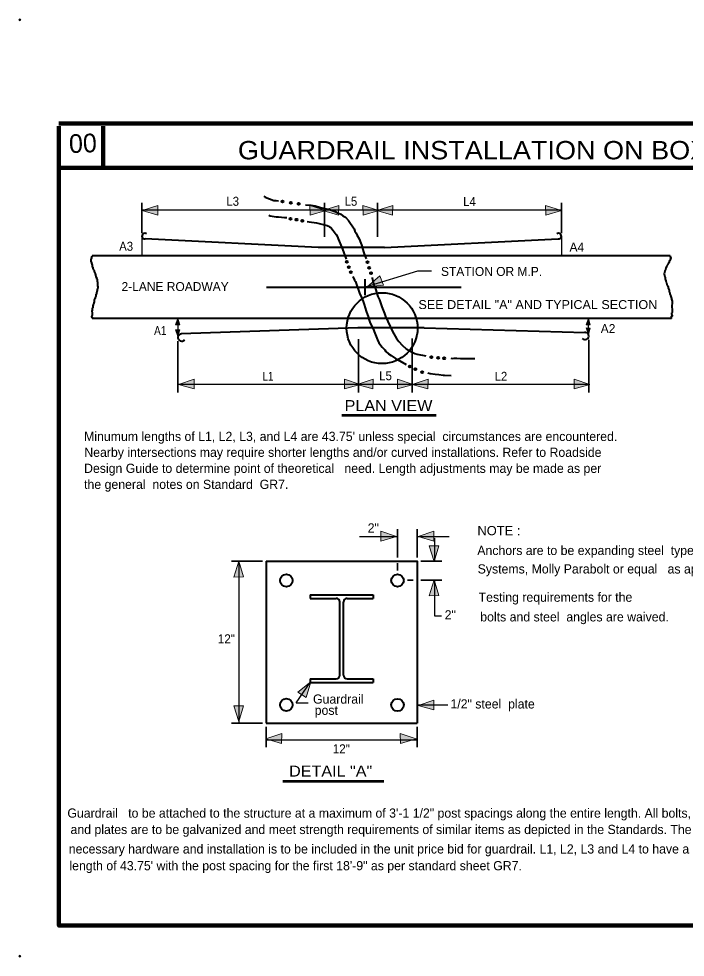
# Model space of a CAD drawing. Extents: x -8731 to -6023, y -68363 to -56618.
# Drawn here: x -7617 to -6769, y -68363 to -67168 of the extents above; entities that cross this region are included whole.
import ezdxf
from ezdxf.enums import TextEntityAlignment as Align

# ---------------------------------------------------------------- set-up
doc = ezdxf.new("R2010")
doc.units = 0
doc.header["$LTSCALE"] = 5
doc.header["$PDMODE"] = 32
doc.header["$PDSIZE"] = 2.5
doc.layers.add('1', color=7, linetype='Continuous', lineweight=13)
doc.layers.add('3', color=7, linetype='Continuous', lineweight=40)

msp = doc.modelspace()

# ---------------------------------------------------------------- hatches: boundary and pattern name
at = {"layer": '1'}
for points in [[(-7460.08, -67412.2), (-7439.98, -67405.56), (-7440.16, -67418.06)], [(-7226.42, -67412.2), (-7246.52, -67405.56), (-7246.34, -67418.06)], [(-7230.08, -67412.2), (-7209.98, -67405.56), (-7210.16, -67418.06)], [(-7158.92, -67412.2), (-7179.02, -67405.56), (-7178.84, -67418.06)], [(-7161.34, -67412.2), (-7141.24, -67405.56), (-7141.42, -67418.06)], [(-6926.42, -67412.2), (-6946.52, -67405.56), (-6946.34, -67418.06)], [(-7173.7, -67509.28), (-7157.74, -67495.4), (-7153.06, -67507)], [(-7414.7, -67548.98), (-7417.5, -67557.5), (-7412.2, -67557.42)], [(-6892.18, -67548.98), (-6895, -67557.5), (-6889.7, -67557.42)], [(-7414.7, -67572.62), (-7417.5, -67564.1), (-7412.2, -67564.18)], [(-6892.18, -67570.12), (-6895, -67561.6), (-6889.7, -67561.68)], [(-7413.82, -67633.44), (-7393.74, -67626.8), (-7393.9, -67639.32)], [(-7182.68, -67633.44), (-7202.76, -67626.8), (-7202.6, -67639.32)], [(-7186.34, -67633.44), (-7166.24, -67626.8), (-7166.42, -67639.32)], [(-7115.18, -67633.44), (-7135.26, -67626.8), (-7135.1, -67639.32)], [(-7116.34, -67633.44), (-7096.24, -67626.8), (-7096.42, -67639.32)], [(-6890.18, -67633.44), (-6910.26, -67626.8), (-6910.1, -67639.32)], [(-7136.42, -67827.2), (-7156.52, -67820.56), (-7156.34, -67833.06)], [(-7108.82, -67827.2), (-7088.74, -67820.56), (-7088.9, -67833.06)], [(-7088.24, -67859.12), (-7094.86, -67839.04), (-7082.38, -67839.2)], [(-7336.98, -67858.72), (-7343.62, -67878.82), (-7331.12, -67878.64)], [(-7088.24, -67882.48), (-7094.86, -67902.56), (-7082.38, -67902.4)], [(-7245.38, -68012.34), (-7261.96, -68025.48), (-7251.42, -68032.2)], [(-7108.82, -68042.2), (-7088.74, -68035.56), (-7088.9, -68048.06)], [(-7336.98, -68062.88), (-7343.62, -68042.8), (-7331.12, -68042.96)], [(-7302.58, -68084.7), (-7282.5, -68078.06), (-7282.66, -68090.56)], [(-7111.42, -68084.7), (-7131.52, -68078.06), (-7131.34, -68090.56)]]:
    msp.add_hatch(color=256, dxfattribs=at).paths.add_polyline_path(points)

# ---------------------------------------------------------------- linework, layer by layer
at = {"layer": '1', "lineweight": 100}
for p, q in [((-6073.78, -67301.3), (-7566.02, -67301.3)), ((-7509.76, -67304.8), (-7509.76, -67357.56)), ((-6073.78, -67357.56), (-7566.02, -67357.56))]:
    msp.add_line(p, q, dxfattribs=at)
msp.add_lwpolyline([(-7566.02, -67304.8), (-7566.02, -68322.74), (-6075.26, -68322.74)], dxfattribs=at)
at = {"layer": '1'}
for points in [[(-7460.08, -67412.2), (-7439.98, -67405.56), (-7440.16, -67418.06)], [(-7226.42, -67412.2), (-7246.52, -67405.56), (-7246.34, -67418.06)], [(-7230.08, -67412.2), (-7209.98, -67405.56), (-7210.16, -67418.06)], [(-7158.92, -67412.2), (-7179.02, -67405.56), (-7178.84, -67418.06)], [(-7161.34, -67412.2), (-7141.24, -67405.56), (-7141.42, -67418.06)], [(-6926.42, -67412.2), (-6946.52, -67405.56), (-6946.34, -67418.06)], [(-7173.7, -67509.28), (-7157.74, -67495.4), (-7153.06, -67507)], [(-7414.7, -67548.98), (-7417.5, -67557.5), (-7412.2, -67557.42)], [(-6892.18, -67548.98), (-6895, -67557.5), (-6889.7, -67557.42)], [(-7414.7, -67572.62), (-7417.5, -67564.1), (-7412.2, -67564.18)], [(-6892.18, -67570.12), (-6895, -67561.6), (-6889.7, -67561.68)], [(-7413.82, -67633.44), (-7393.74, -67626.8), (-7393.9, -67639.32)], [(-7182.68, -67633.44), (-7202.76, -67626.8), (-7202.6, -67639.32)], [(-7186.34, -67633.44), (-7166.24, -67626.8), (-7166.42, -67639.32)], [(-7115.18, -67633.44), (-7135.26, -67626.8), (-7135.1, -67639.32)], [(-7116.34, -67633.44), (-7096.24, -67626.8), (-7096.42, -67639.32)], [(-6890.18, -67633.44), (-6910.26, -67626.8), (-6910.1, -67639.32)], [(-7136.42, -67827.2), (-7156.52, -67820.56), (-7156.34, -67833.06)], [(-7108.82, -67827.2), (-7088.74, -67820.56), (-7088.9, -67833.06)], [(-7088.24, -67859.12), (-7094.86, -67839.04), (-7082.38, -67839.2)], [(-7336.98, -67858.72), (-7343.62, -67878.82), (-7331.12, -67878.64)], [(-7088.24, -67882.48), (-7094.86, -67902.56), (-7082.38, -67902.4)], [(-7245.38, -68012.34), (-7261.96, -68025.48), (-7251.42, -68032.2)], [(-7108.82, -68042.2), (-7088.74, -68035.56), (-7088.9, -68048.06)], [(-7336.98, -68062.88), (-7343.62, -68042.8), (-7331.12, -68042.96)], [(-7302.58, -68084.7), (-7282.5, -68078.06), (-7282.66, -68090.56)], [(-7111.42, -68084.7), (-7131.52, -68078.06), (-7131.34, -68090.56)]]:
    msp.add_lwpolyline(points, close=True, dxfattribs=at)
for p in [(-7615.94, -67169.1), (-7615.94, -68361.7)]:
    msp.add_point(p, dxfattribs=at)
at = {"layer": '3', "lineweight": 35}
for p, q in [((-7460.56, -67402.38), (-7460.56, -67441.08)), ((-7228.22, -67402.38), (-7228.22, -67445.72)), ((-7160.42, -67402.38), (-7160.42, -67445.72)), ((-6926.26, -67402.38), (-6926.26, -67441.08)), ((-7414.66, -67578.48), (-7414.66, -67643.72)), ((-7184.72, -67575.92), (-7184.72, -67643.72)), ((-7116.46, -67575.04), (-7116.46, -67643.72)), ((-6891.62, -67576.52), (-6891.62, -67643.72)), ((-7135.22, -67853.88), (-7135.22, -67817.72)), ((-7110.02, -67853.88), (-7110.02, -67817.72)), ((-7346.56, -67858.52), (-7307.12, -67858.52)), ((-7135.22, -67870.52), (-7135.22, -67861.24)), ((-7105.36, -67858.52), (-7078.82, -67858.52)), ((-7122.46, -67882.98), (-7114.96, -67882.98)), ((-7105.36, -67882.98), (-7078.82, -67882.98)), ((-7346.56, -68064.92), (-7307.12, -68064.92)), ((-7302.46, -68095.24), (-7302.46, -68069.58)), ((-7110.02, -68095.24), (-7110.02, -68069.58))]:
    msp.add_line(p, q, dxfattribs=at)
at = {"layer": '3', "lineweight": 25}
for p, q in [((-7228.22, -67411.68), (-7460.56, -67411.68)), ((-7460.56, -67445.12), (-7460.56, -67469.58)), ((-6926.26, -67445.12), (-6926.26, -67469.58)), ((-7109.56, -67489.08), (-7176.46, -67509.78)), ((-7092.02, -67489.08), (-7109.56, -67489.08)), ((-7414.66, -67549.38), (-7414.66, -67573.84)), ((-6892.24, -67553.3), (-6892.24, -67567.04)), ((-7184.72, -67633.48), (-7414.66, -67633.48)), ((-7116.46, -67633.8), (-7184.72, -67633.8)), ((-6891.62, -67633.48), (-7116.46, -67633.48)), ((-7183.52, -67827.04), (-7135.22, -67827.04)), ((-7110.02, -67827.04), (-7069.36, -67827.04)), ((-7088.12, -67829.44), (-7088.12, -67858.52)), ((-7337.26, -67858.52), (-7337.26, -68064.92)), ((-7088.12, -67882.98), (-7088.12, -67928.12)), ((-7088.12, -67928.12), (-7079.26, -67928.12)), ((-7263.92, -68038.98), (-7246.06, -68013.04)), ((-7263.92, -68038.98), (-7248.62, -68038.98)), ((-7110.02, -68041.52), (-7070.86, -68041.52)), ((-7302.46, -68085.92), (-7110.02, -68085.92))]:
    msp.add_line(p, q, dxfattribs=at)
at = {"layer": '3'}
for p, q in [((-7151.72, -67459.24), (-6930.62, -67448.28)), ((-6787.96, -67469.58), (-7523.86, -67469.58)), ((-7301.86, -67509.48), (-7054.06, -67509.48)), ((-7176.46, -67509.48), (-7176.46, -67499.28)), ((-7176.46, -67519.68), (-7176.46, -67509.48)), ((-6786.16, -67549.38), (-7523.86, -67549.38)), ((-7185.62, -67561.38), (-7410.62, -67569.18)), ((-7101.32, -67561.38), (-7185.62, -67561.38)), ((-7101.32, -67561.38), (-6896.12, -67567.24)), ((-7302.46, -67858.52), (-7302.46, -68064.92)), ((-7246.06, -67901.28), (-7246.06, -67905.92)), ((-7246.06, -67901.28), (-7166.26, -67901.28)), ((-7166.26, -67901.28), (-7166.26, -67905.92)), ((-7246.06, -67905.92), (-7213.22, -67905.92)), ((-7208.56, -68003.72), (-7208.56, -67910.58)), ((-7203.76, -68003.72), (-7203.76, -67910.58)), ((-7199.12, -67905.92), (-7166.26, -67905.92)), ((-7246.06, -68008.38), (-7246.06, -68013.04)), ((-7246.06, -68008.38), (-7213.22, -68008.38)), ((-7246.06, -68013.04), (-7166.26, -68013.04)), ((-7199.12, -68008.38), (-7166.26, -68008.38)), ((-7166.26, -68008.38), (-7166.26, -68013.04)), ((-7302.46, -68064.92), (-7110.02, -68064.92))]:
    msp.add_line(p, q, dxfattribs=at)
at = {"layer": '3', "lineweight": 53}
for p, q in [((-7206.16, -67672.68), (-7085.86, -67672.68)), ((-7281.16, -68138.72), (-7152.62, -68138.72))]:
    msp.add_line(p, q, dxfattribs=at)
at = {"layer": '3'}
for points in [[(-7305.32, -67393.84), (-7303.36, -67395.04), (-7292.56, -67399.08), (-7289.42, -67399.24), (-7286.42, -67399.84)], [(-7252.36, -67404.64), (-7245.16, -67405.38), (-7240.06, -67406.28), (-7233.16, -67408.38), (-7220.42, -67411.24), (-7214.42, -67413.18), (-7212.16, -67414.38), (-7207.06, -67416.78), (-7204.82, -67418.72), (-7201.36, -67420.68), (-7197.32, -67424.58), (-7190.26, -67435.24), (-7189.36, -67438.24), (-7187.86, -67441.08), (-7186.82, -67443.18), (-7183.82, -67447.98), (-7179.62, -67459.24)], [(-7299.02, -67417.98), (-7297.36, -67418.72), (-7289.42, -67420.24), (-7286.72, -67420.08), (-7279.06, -67420.98), (-7276.06, -67421.12)], [(-7250.26, -67425.92), (-7247.42, -67426.38), (-7238.26, -67427.88), (-7224.76, -67431.18), (-7223.12, -67431.78), (-7221.62, -67432.84), (-7220.12, -67433.72), (-7216.82, -67437.64), (-7213.22, -67442.58), (-7211.56, -67445.72), (-7210.82, -67448.12), (-7206.02, -67459.24)], [(-7151.72, -67459.24), (-7236.02, -67459.24), (-7456.36, -67448.28)], [(-7206.02, -67459.24), (-7205.26, -67461.18), (-7200.46, -67473.92)], [(-7179.92, -67459.24), (-7177.66, -67467.04), (-7174.96, -67473.64)], [(-7191.76, -67495.98), (-7189.82, -67500.64), (-7188.76, -67502.58), (-7183.52, -67517.12), (-7180.06, -67524.48), (-7178.42, -67529.28), (-7177.36, -67531.52), (-7174.96, -67540.24), (-7171.96, -67548.48), (-7171.52, -67550.44), (-7170.16, -67554.32), (-7165.36, -67564.68), (-7164.76, -67566.18)], [(-7167.32, -67497.32), (-7167.16, -67497.64), (-7165.06, -67506.92), (-7163.86, -67509.64), (-7163.12, -67511.72), (-7160.12, -67521.48), (-7158.16, -67525.84), (-7155.16, -67534.84), (-7151.72, -67543.24), (-7150.36, -67546.98), (-7141.52, -67566.18)], [(-7164.76, -67566.18), (-7160.56, -67576.84), (-7158.76, -67580.44), (-7154.72, -67585.98), (-7151.42, -67589.44), (-7149.92, -67591.52), (-7146.46, -67594.52), (-7143.02, -67596.64), (-7137.62, -67600.68), (-7135.96, -67601.44), (-7132.06, -67603.38), (-7124.26, -67608.04)], [(-7141.66, -67566.18), (-7136.26, -67574.88), (-7133.26, -67578.92), (-7129.36, -67583.44), (-7123.96, -67588.08), (-7116.62, -67592.58), (-7112.86, -67594.24), (-7109.86, -67594.84), (-7098.92, -67597.24)], [(-7067.12, -67600.24), (-7065.16, -67600.38), (-7063.06, -67600.08), (-7059.46, -67600.08), (-7054.96, -67600.68), (-7048.52, -67600.52), (-7036.82, -67600.38)], [(-7096.36, -67618.68), (-7093.52, -67619.44), (-7087.36, -67620.48), (-7082.56, -67620.78), (-7077.16, -67621.52), (-7075.22, -67621.84), (-7066.96, -67621.98)], [(-7302.46, -67858.52), (-7110.02, -67858.52), (-7110.02, -68064.92)]]:
    msp.add_lwpolyline(points, dxfattribs=at)
at = {"layer": '3', "lineweight": 25}
msp.add_lwpolyline([(-6926.26, -67411.68), (-7160.42, -67411.68), (-7228.22, -67411.68)], dxfattribs=at)
at = {"layer": '3'}
for centre, radius in [((-7154.715, -67561.827), 45.15), ((-7276.515, -67883.128), 7.951), ((-7135.065, -67883.128), 7.951), ((-7276.665, -68041.527), 7.951), ((-7135.065, -68041.678), 7.951)]:
    msp.add_circle(centre, radius, dxfattribs=at)
for centre, radius, start, end in [((-7456.815, -67444.678), 3.628, 52.12502, 277.12503), ((-6930.165, -67444.678), 3.628, 262.87497, 127.87498), ((-7409.977, -67573.846), 4.688, 91.98546, 325.62507), ((-6896.303, -67571.844), 4.688, 219.25185, 98.10009), ((-7213.253, -67910.615), 4.688, 0, 90), ((-7199.078, -67910.615), 4.688, 90, 180), ((-7213.253, -68003.69), 4.688, 270, 0), ((-7199.078, -68003.69), 4.688, 180, 270)]:
    msp.add_arc(centre, radius, start, end, dxfattribs=at)
for points in [[(-7523.86, -67469.58), (-7524.16, -67470.92), (-7524.62, -67470.92), (-7524.92, -67473.48), (-7525.36, -67473.78), (-7525.36, -67474.08), (-7525.36, -67476.92), (-7524.92, -67477.38), (-7524.62, -67479.48), (-7524.16, -67479.92), (-7524.16, -67480.24), (-7523.56, -67482.78), (-7523.56, -67483.84), (-7523.12, -67484.12), (-7522.82, -67486.24), (-7522.06, -67487.44), (-7521.02, -67489.52), (-7520.72, -67491.04), (-7520.26, -67491.32), (-7519.96, -67492.08), (-7519.96, -67493.12), (-7519.52, -67493.44), (-7519.52, -67494.18), (-7519.22, -67495.24), (-7518.92, -67495.24), (-7518.92, -67495.98), (-7518.92, -67496.72), (-7518.46, -67497.04), (-7518.16, -67498.84), (-7517.72, -67499.12), (-7517.42, -67502.12), (-7517.12, -67502.72), (-7517.12, -67504.52), (-7517.12, -67506.32), (-7517.12, -67512.04), (-7517.42, -67512.78), (-7517.42, -67514.58), (-7517.72, -67514.88), (-7517.72, -67515.64), (-7518.46, -67517.44), (-7518.46, -67518.48), (-7518.92, -67518.92), (-7519.52, -67522.08), (-7519.96, -67522.84), (-7519.96, -67523.58), (-7520.26, -67524.18), (-7521.32, -67527.78), (-7521.32, -67528.98), (-7521.76, -67529.28), (-7521.76, -67530.04), (-7522.06, -67531.08), (-7522.36, -67531.38), (-7522.36, -67532.44), (-7522.82, -67533.18), (-7523.12, -67536.04), (-7523.56, -67536.48), (-7523.56, -67538.28), (-7523.86, -67538.88), (-7523.86, -67545.32), (-7523.86, -67547.88), (-7523.56, -67547.88), (-7523.86, -67547.88), (-7523.56, -67548.18), (-7523.56, -67549.98)], [(-6787.96, -67469.58), (-6788.12, -67470.92), (-6787.66, -67471.24), (-6787.66, -67473.78), (-6788.12, -67473.78), (-6788.12, -67474.08), (-6788.42, -67475.58), (-6788.86, -67475.88), (-6789.46, -67478.12), (-6790.22, -67478.72), (-6790.22, -67479.48), (-6790.96, -67480.24), (-6791.26, -67481.28), (-6792.02, -67482.04), (-6792.32, -67483.08), (-6792.76, -67483.38), (-6792.76, -67484.12), (-6793.06, -67484.12), (-6793.06, -67484.88), (-6793.52, -67485.18), (-6793.52, -67485.92), (-6794.12, -67486.98), (-6794.12, -67487.72), (-6794.56, -67488.48), (-6794.86, -67489.24), (-6794.86, -67496.28), (-6794.56, -67497.04), (-6794.56, -67498.52), (-6793.82, -67500.32), (-6793.52, -67502.44), (-6793.06, -67503.48), (-6792.76, -67504.24), (-6791.72, -67507.38), (-6790.52, -67509.64), (-6790.22, -67511.72), (-6789.46, -67513.24), (-6788.86, -67516.38), (-6788.42, -67517.12), (-6788.42, -67517.88), (-6788.12, -67518.92), (-6787.66, -67519.52), (-6787.66, -67520.28), (-6786.62, -67522.84), (-6786.32, -67524.92), (-6785.56, -67527.48), (-6785.56, -67528.24), (-6785.56, -67537.52), (-6785.86, -67542.48), (-6786.32, -67543.24), (-6786.32, -67543.98), (-6786.32, -67547.12), (-6786.62, -67547.12), (-6786.32, -67547.12), (-6786.62, -67547.58), (-6786.62, -67548.64), (-6786.62, -67549.68)]]:
    msp.add_spline(points, degree=3, dxfattribs=at)
for p in [(-7281.32, -67400.44), (-7270.96, -67402.24), (-7260.92, -67403.58), (-7271.42, -67422.64), (-7263.76, -67423.68), (-7256.26, -67425.04), (-7199.56, -67477.24), (-7197.02, -67484.28), (-7173.16, -67477.98), (-7171.06, -67485.18), (-7194.62, -67490.44), (-7168.82, -67491.64), (-7092.02, -67598.72), (-7083.32, -67599.78), (-7075.52, -67600.24), (-7119.46, -67610.58), (-7112.42, -67614.18), (-7103.72, -67617.78)]:
    msp.add_point(p, dxfattribs=at)

# ---------------------------------------------------------------- texts
at = {"layer": '1'}
msp.add_text('00', height=23.78, rotation=2.121, dxfattribs=at).set_placement((-7552.82, -67338.94))
at = {"layer": '3'}
for s, height, width, p in [('  GUARDRAIL INSTALLATION ON BOX CULVERTS AND BRIDGES ', 23.4, 1.1, (-6823.757, -67346.88)), ('L3', 11.4, 0.95, (-7344.871, -67405.98)), ('L5', 11.4, 0.95, (-7194.359, -67405.98)), ('L4', 11.4, 0.95, (-7043.419, -67406.12)), ('A3', 11.4, 0.95, (-7480.525, -67463.28)), ('SEE DETAIL "A" AND TYPICAL SECTION', 11.4, 1.05, (-6956.432, -67537.52)), ('A1', 11.4, 0.85, (-7437.091, -67570.68)), ('L1', 11.4, 0.8, (-7299.956, -67628.88)), ('L5', 11.4, 0.95, (-7150.319, -67628.12)), ('L2', 11.4, 0.95, (-7003.469, -67628.88))]:
    msp.add_text(s, height=height, dxfattribs=dict(at, width=width)).set_placement(p, align=Align.CENTER)
for s, p in [('A4', (-6906.813, -67464.32)), ('STATION OR M.P.       ', (-7000.565, -67495.32)), ('2-LANE ROADWAY', (-7418.189, -67514.58)), ('A2', (-6867.083, -67568.12))]:
    msp.add_text(s, height=11.4, dxfattribs=at).set_placement(p, align=Align.CENTER)
for s, height, width, p in [('PLAN VIEW', 13.95, 1.1, (-7202.42, -67667.44)), ('NOTE :', 11.7, 1.05, (-7033.36, -67825.52)), ('12"', 11.7, 0.95, (-7363.82, -67963.38)), ('12"', 11.7, 0.95, (-7217.56, -68103.48)), ('DETAIL "A"', 13.95, 1.1, (-7273.06, -68132.88))]:
    msp.add_text(s, height=height, dxfattribs=dict(at, width=width)).set_placement(p)
for s, p in [("Minumum lengths of L1, L2, L3, and L4 are 43.75' unless special  circumstances are encountered. ", (-7534.06, -67705.52)), ('Nearby intersections may require shorter lengths and/or curved installations. Refer to Roadside', (-7533.76, -67725.78)), ('Design Guide to determine point of theoretical   need. Length adjustments may be made as per', (-7534.06, -67746.18)), ('the general  notes on Standard  GR7.', (-7534.06, -67766.58)), ('2"', (-7173.02, -67822.08)), ('Anchors are to be expanding steel  type as manufactured by Phillips Red Head, Hilti  Fastening', (-7033.52, -67850.72)), ('Systems, Molly Parabolt or equal   as approved by the Engineer.', (-7033.06, -67874.28)), ('Testing requirements for the', (-7031.86, -67910.28)), ('2"', (-7075.06, -67932.78)), ('bolts and steel  angles are waived.', (-7029.76, -67935.32)), ('Guardrail', (-7242.62, -68040.04)), ('1/2" steel  plate', (-7067.72, -68046.18)), ('post', (-7240.52, -68054.28)), ('Guardrail   to be attached to the structure at a maximum of 3\'-1 1/2" post spacings along the entire length. All bolts, nuts, washers', (-7555.32, -68185.24)), ('and plates are to be galvanized and meet strength requirements of similar items as depicted in the Standards. The cost of all', (-7551.32, -68206.08)), ('necessary hardware and installation is to be included in the unit price bid for guardrail. L1, L2, L3 and L4 to have a minumum', (-7553.56, -68230.88)), ('length of 43.75\' with the post spacing for the first 18\'-9" as per standard sheet GR7.', (-7552.72, -68252.22))]:
    msp.add_text(s, height=11.7, dxfattribs=at).set_placement(p)

doc.saveas('drawing.dxf')
